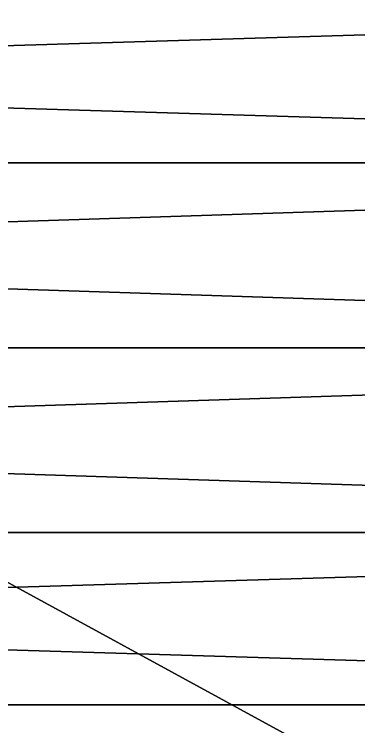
# Model space of a CAD drawing. Extents: x -501 to 185, y -140 to 506.
# Drawn here: x 64.76 to 83.09, y -0.18 to 37.73 of the extents above; entities that cross this region are included whole.
import ezdxf

# ---------------------------------------------------------------- set-up
doc = ezdxf.new("R2010")
doc.units = 0
doc.layers.get('0').update_dxf_attribs({"color": 13, "linetype": 'CONTINUOUS'})

# ---------------------------------------------------------------- blocks, each defined once
blk = doc.blocks.new('GROUP_15')
mesh = blk.add_polyface()
corners = [(395, 0, 5), (0, 289, 5), (0, 0, 5), (395, 289, 5)]
mesh.append_faces([[corners[k] for k in face] for face in [(0, 1, 2), (1, 0, 3)]], dxfattribs={"vtx0": -1})
mesh = blk.add_polyface()
corners = [(395, 289), (0, 0), (0, 289), (395, 0)]
mesh.append_faces([[corners[k] for k in face] for face in [(0, 1, 2), (1, 0, 3)]], dxfattribs={"vtx0": -1})
blk = doc.blocks.new('GROUP_2')
for p, q in [((1.295, 47.835), (1.295, 47.835, 301.35)), ((74.705, 47.835), (74.705, 47.835, 301.35)), ((0, 38), (0, 38, 301.35)), ((76, 38), (76, 38, 301.35)), ((1.295, 28.165), (1.295, 28.165, 301.35)), ((74.705, 28.165), (74.705, 28.165, 301.35)), ((5.091, 19), (5.091, 19, 301.35)), ((70.909, 19), (70.909, 19, 301.35))]:
    blk.add_line(p, q)
mesh = blk.add_polyface()
corners = [(5.091, 57, 301.35), (1.295, 47.835), (1.295, 47.835, 301.35), (5.091, 57)]
mesh.append_faces([[corners[k] for k in face] for face in [(0, 1, 2), (1, 0, 3)]], dxfattribs={"vtx0": -1})
mesh = blk.add_polyface()
corners = [(70.909, 57), (74.705, 47.835, 301.35), (74.705, 47.835), (70.909, 57, 301.35)]
mesh.append_faces([[corners[k] for k in face] for face in [(0, 1, 2), (1, 0, 3)]], dxfattribs={"vtx0": -1})
mesh = blk.add_polyface()
corners = [(1.295, 47.835, 301.35), (0, 38), (0, 38, 301.35), (1.295, 47.835)]
mesh.append_faces([[corners[k] for k in face] for face in [(0, 1, 2), (1, 0, 3)]], dxfattribs={"vtx0": -1})
mesh = blk.add_polyface()
corners = [(74.705, 47.835), (76, 38, 301.35), (76, 38), (74.705, 47.835, 301.35)]
mesh.append_faces([[corners[k] for k in face] for face in [(0, 1, 2), (1, 0, 3)]], dxfattribs={"vtx0": -1})
mesh = blk.add_polyface()
corners = [(0, 38, 301.35), (1.295, 28.165), (1.295, 28.165, 301.35), (0, 38)]
mesh.append_faces([[corners[k] for k in face] for face in [(0, 1, 2), (1, 0, 3)]], dxfattribs={"vtx0": -1})
mesh = blk.add_polyface()
corners = [(76, 38), (74.705, 28.165, 301.35), (74.705, 28.165), (76, 38, 301.35)]
mesh.append_faces([[corners[k] for k in face] for face in [(0, 1, 2), (1, 0, 3)]], dxfattribs={"vtx0": -1})
mesh = blk.add_polyface()
corners = [(1.295, 28.165, 301.35), (5.091, 19), (5.091, 19, 301.35), (1.295, 28.165)]
mesh.append_faces([[corners[k] for k in face] for face in [(0, 1, 2), (1, 0, 3)]], dxfattribs={"vtx0": -1})
mesh = blk.add_polyface()
corners = [(74.705, 28.165), (70.909, 19, 301.35), (70.909, 19), (74.705, 28.165, 301.35)]
mesh.append_faces([[corners[k] for k in face] for face in [(0, 1, 2), (1, 0, 3)]], dxfattribs={"vtx0": -1})
mesh = blk.add_polyface()
corners = [(5.091, 19, 301.35), (11.13, 11.13), (11.13, 11.13, 301.35), (5.091, 19)]
mesh.append_faces([[corners[k] for k in face] for face in [(0, 1, 2), (1, 0, 3)]], dxfattribs={"vtx0": -1})
mesh = blk.add_polyface()
corners = [(70.909, 19), (64.87, 11.13, 301.35), (64.87, 11.13), (70.909, 19, 301.35)]
mesh.append_faces([[corners[k] for k in face] for face in [(0, 1, 2), (1, 0, 3)]], dxfattribs={"vtx0": -1})

msp = doc.modelspace()

# ---------------------------------------------------------------- block references
at = {"xscale": 1.34}
msp.add_blockref('GROUP_15', (-354.237, -52.909, 32), dxfattribs=at)
at = {"extrusion": (1, 0, -4.16334e-16), "rotation": 270}
msp.add_blockref('GROUP_2', (-18.012, 198.51, -140.84), dxfattribs=at)

doc.saveas('drawing.dxf')
